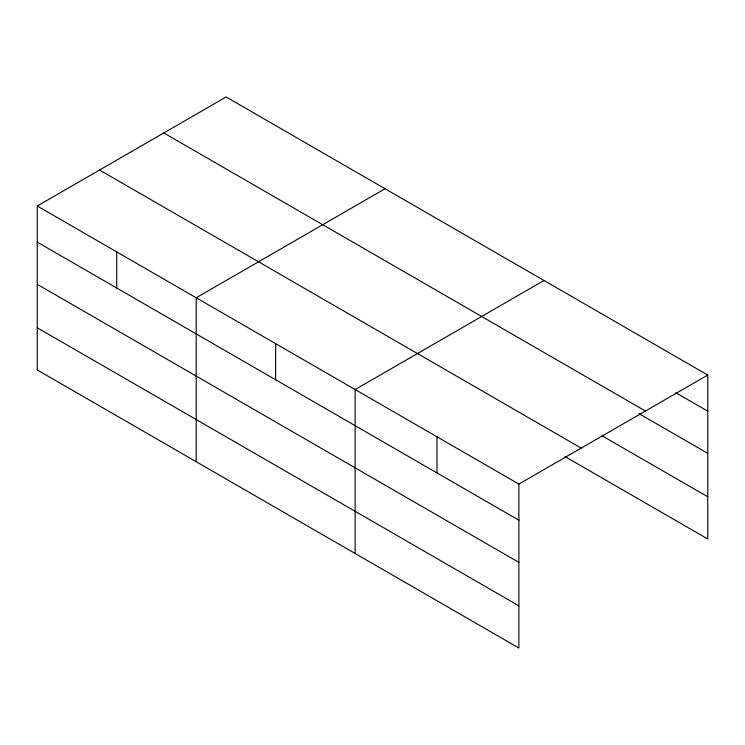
<?xml version="1.0" encoding="UTF-8"?>
<svg xmlns="http://www.w3.org/2000/svg" width="745" height="745" viewBox="0 0 745 745"><rect width="100%" height="100%" fill="white"/><g stroke="black" fill="none" stroke-linecap="round" stroke-linejoin="round"><path stroke-width="1.12" d="M518.883 562.382L518.883 484.082L37.25 206.011L37.25 369.958L518.883 648.029L518.883 562.382L37.25 284.32M37.25 206.011L226.117 96.971L707.75 375.042L707.75 538.989L564.961 456.545M385.053 188.736L196.186 297.776L196.186 461.723M543.999 280.502L355.132 389.542L355.132 553.488M518.883 484.082L707.75 375.042M675.799 392.717L707.75 411.166M163.788 132.955L645.421 411.026M638.856 413.568L707.75 453.342M601.904 435.695L707.75 496.803M99.579 170.028L581.212 448.099M37.25 242.134L518.883 520.206M37.25 327.781L518.883 605.843M437.008 436.812L437.008 472.935M275.659 343.659L275.659 379.782M116.723 251.894L116.723 288.017"/></g></svg>
